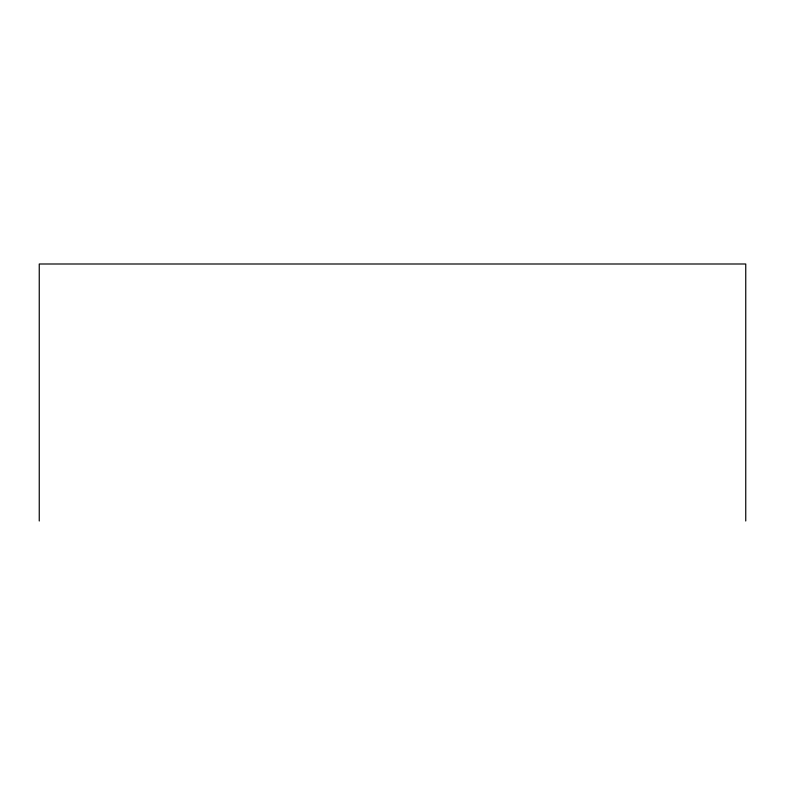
<?xml version="1.0" encoding="UTF-8"?>
<svg xmlns="http://www.w3.org/2000/svg" width="785" height="785" viewBox="0 0 785 785"><rect width="100%" height="100%" fill="white"/><g stroke="black" fill="none" stroke-linecap="round" stroke-linejoin="round"><path stroke-width="1.18" d="M745.75 521.005L745.75 263.995L39.25 263.995L39.25 521.005"/></g></svg>
